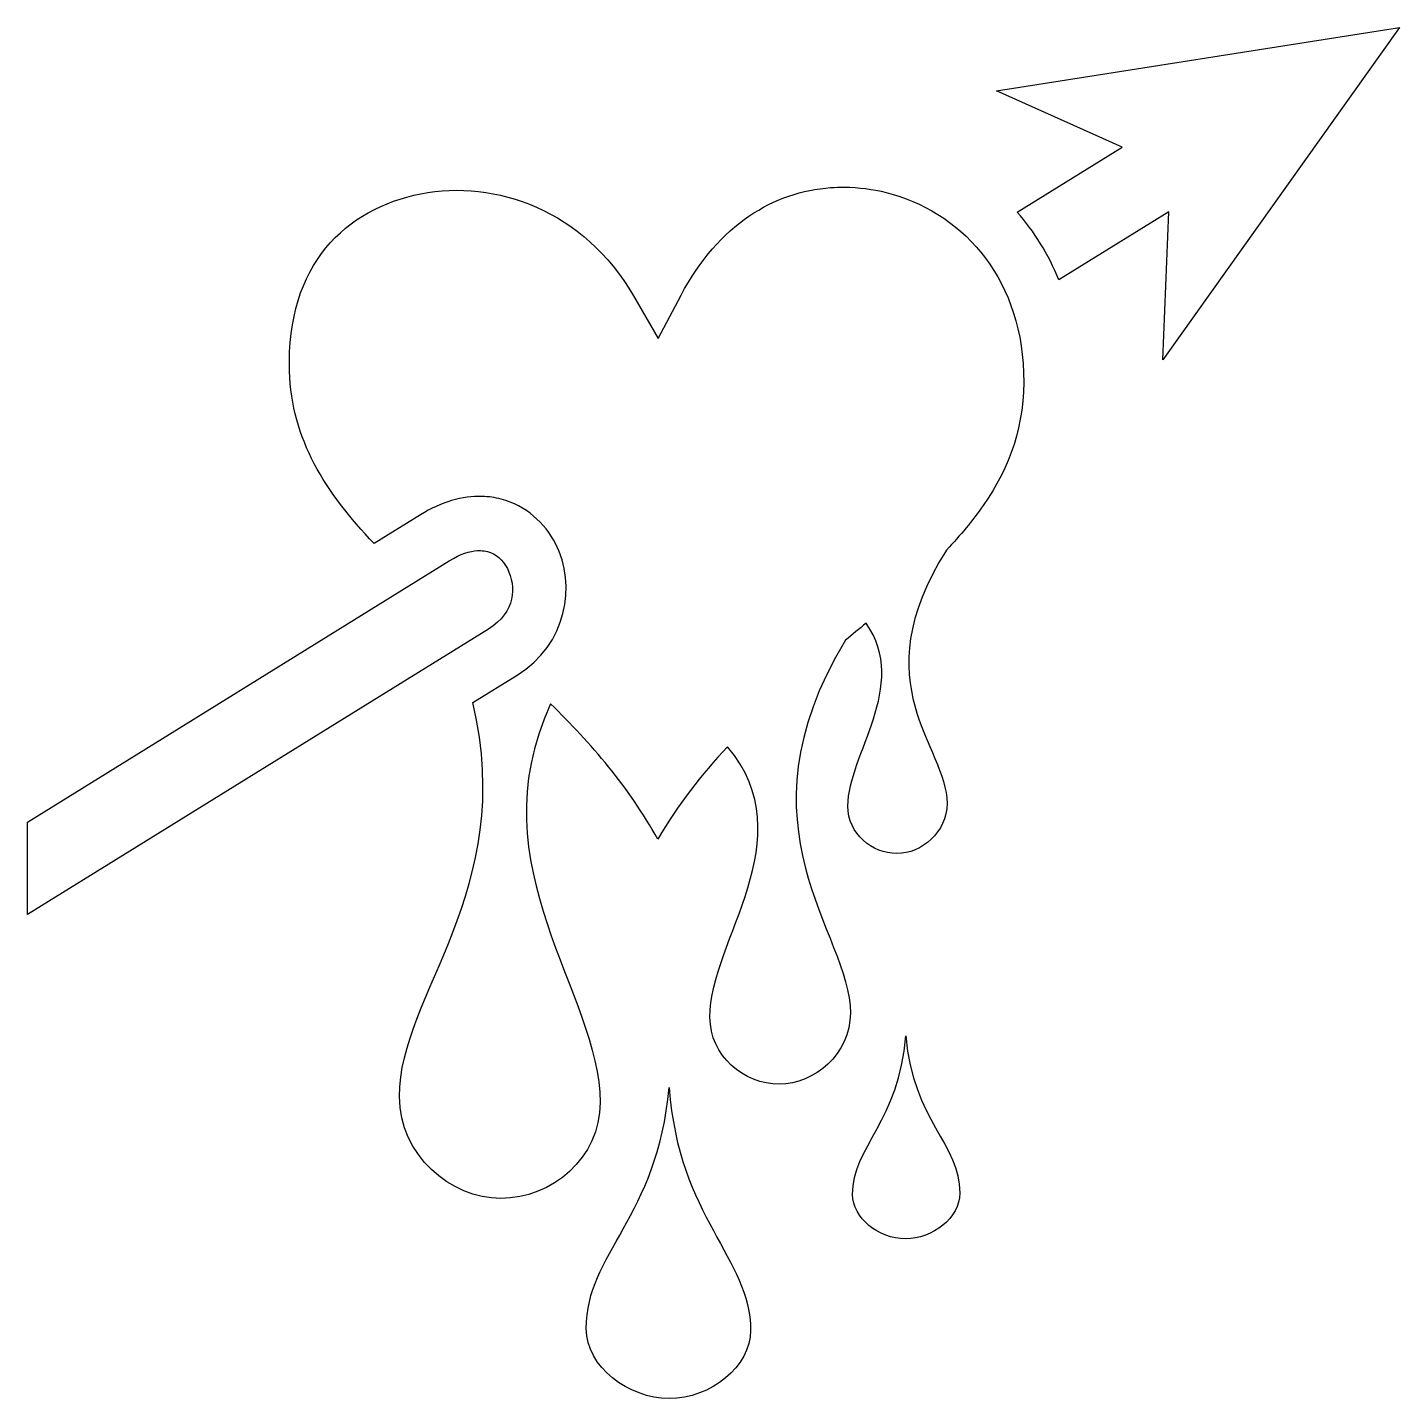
# Model space of a CAD drawing. Header units: centimetres. Extents: x -10 to 10, y -10 to 9.9.
import ezdxf

# ---------------------------------------------------------------- set-up
doc = ezdxf.new("R2010")
doc.units = ezdxf.units.CM
doc.header["$MEASUREMENT"] = 0
doc.layers.add('Layer 1', color=7, linetype='Continuous')

msp = doc.modelspace()

# ---------------------------------------------------------------- linework, layer by layer
at = {"layer": 'Layer 1'}
for points, knots in [([(9.9543, 9.88965), (9.9543, 9.88965), (4.10611, 8.96862), (4.10611, 8.96862), (4.10611, 8.96862), (4.10611, 8.96862), (5.92726, 8.15031), (5.92726, 8.15031), (5.92726, 8.15031), (5.92726, 8.15031), (4.40655, 7.20946), (4.40655, 7.20946), (4.40655, 7.20946), (4.65437, 6.92672), (4.86057, 6.59727), (5.01141, 6.22771), (5.01141, 6.22771), (5.01141, 6.22771), (6.60721, 7.21469), (6.60721, 7.21469), (6.60721, 7.21469), (6.60721, 7.21469), (6.51891, 5.06809), (6.51891, 5.06809), (6.51891, 5.06809), (6.51891, 5.06809), (9.95433, 9.8897), (9.95433, 9.8897), (9.95433, 9.8897), (9.95433, 9.8897), (9.9543, 9.88965), (9.9543, 9.88965)], [0, 0, 0, 0, 0.11111111, 0.11111111, 0.11111111, 0.11111111, 0.22222222, 0.22222222, 0.22222222, 0.22222222, 0.33333333, 0.33333333, 0.33333333, 0.33333333, 0.44444444, 0.44444444, 0.44444444, 0.44444444, 0.55555556, 0.55555556, 0.55555556, 0.55555556, 0.66666667, 0.66666667, 0.66666667, 0.66666667, 0.77777778, 0.77777778, 0.77777778, 0.77777778, 1, 1, 1, 1]), ([(1.90283, 7.57181), (1.83502, 7.57244), (1.76772, 7.57012), (1.69988, 7.56523), (1.69988, 7.56523), (0.88604, 7.50632), (0.07675, 7.03876), (-0.47042, 6.00628), (-0.47042, 6.00628), (-0.47042, 6.00628), (-0.8038, 5.37646), (-0.8038, 5.37646), (-0.8038, 5.37646), (-0.8038, 5.37646), (-1.15961, 5.99317), (-1.15961, 5.99317), (-1.15961, 5.99317), (-1.87883, 7.23852), (-3.16453, 7.68824), (-4.24715, 7.47563), (-4.24715, 7.47563), (-5.3296, 7.2631), (-6.20037, 6.44808), (-6.15124, 4.90212), (-6.15124, 4.90212), (-6.11974, 3.91092), (-5.63384, 3.14186), (-4.9231, 2.40101), (-4.9231, 2.40101), (-4.9231, 2.40101), (-4.25103, 2.81742), (-4.25103, 2.81742), (-4.25103, 2.81742), (-3.95299, 3.00195), (-3.64423, 3.09096), (-3.35762, 3.08363), (-3.35762, 3.08363), (-3.26207, 3.08118), (-3.16904, 3.06769), (-3.07956, 3.04408), (-3.07956, 3.04408), (-2.72172, 2.94975), (-2.44687, 2.69902), (-2.29161, 2.3984), (-2.29161, 2.3984), (-1.98109, 1.79721), (-2.12855, 0.93711), (-2.85034, 0.4903), (-2.85034, 0.4903), (-2.85034, 0.4903), (-3.49074, 0.09367), (-3.49074, 0.09367), (-3.49074, 0.09367), (-2.84334, -2.67221), (-4.55683, -4.11984), (-4.55683, -5.62671), (-4.55683, -5.62671), (-4.55683, -6.47817), (-3.80919, -7.10394), (-3.08622, -7.10394), (-3.08622, -7.10394), (-2.3471, -7.10394), (-1.64462, -6.51958), (-1.64462, -5.71101), (-1.64462, -5.71101), (-1.64462, -4.13081), (-3.4597, -2.2954), (-2.36413, 0.07389), (-2.36413, 0.07389), (-1.77783, -0.49715), (-1.22694, -1.13254), (-0.80919, -1.89088), (-0.80919, -1.89088), (-0.52021, -1.39233), (-0.17228, -0.95138), (0.20419, -0.54939), (0.20419, -0.54939), (1.32797, -1.89244), (-0.05147, -3.35765), (-0.05147, -4.47101), (-0.05147, -4.47101), (-0.05147, -5.03665), (0.43945, -5.44619), (0.95664, -5.44619), (0.95664, -5.44619), (1.46253, -5.44619), (1.98583, -5.00891), (1.98583, -4.41307), (1.98583, -4.41307), (1.98583, -3.25206), (0.26521, -1.72655), (1.91465, 0.99624), (1.91465, 0.99624), (2.01619, 1.08028), (2.11592, 1.16259), (2.2151, 1.24533), (2.2151, 1.24533), (2.84952, 0.32847), (1.95029, -0.65602), (1.95029, -1.41125), (1.95029, -1.41125), (1.95029, -1.81029), (2.29691, -2.09901), (2.66187, -2.09901), (2.66187, -2.09901), (3.01878, -2.09901), (3.388, -1.79076), (3.388, -1.37035), (3.388, -1.37035), (3.388, -0.54145), (2.14544, 0.34643), (3.37999, 2.30619), (3.37999, 2.30619), (3.58046, 2.51703), (3.76098, 2.73145), (3.91375, 2.95317), (3.91375, 2.95317), (4.30043, 3.51455), (4.52278, 4.11144), (4.49883, 4.87843), (4.49883, 4.87843), (4.45388, 6.31594), (3.55789, 7.2314), (2.50639, 7.49419), (2.50639, 7.49419), (2.30921, 7.5434), (2.10622, 7.57009), (1.90284, 7.57191), (1.90284, 7.57191), (1.90284, 7.57191), (1.90283, 7.57181), (1.90283, 7.57181)], [0, 0, 0, 0, 0.02941176, 0.02941176, 0.02941176, 0.02941176, 0.05882353, 0.05882353, 0.05882353, 0.05882353, 0.08823529, 0.08823529, 0.08823529, 0.08823529, 0.11764706, 0.11764706, 0.11764706, 0.11764706, 0.14705882, 0.14705882, 0.14705882, 0.14705882, 0.17647059, 0.17647059, 0.17647059, 0.17647059, 0.20588235, 0.20588235, 0.20588235, 0.20588235, 0.23529412, 0.23529412, 0.23529412, 0.23529412, 0.26470588, 0.26470588, 0.26470588, 0.26470588, 0.29411765, 0.29411765, 0.29411765, 0.29411765, 0.32352941, 0.32352941, 0.32352941, 0.32352941, 0.35294118, 0.35294118, 0.35294118, 0.35294118, 0.38235294, 0.38235294, 0.38235294, 0.38235294, 0.41176471, 0.41176471, 0.41176471, 0.41176471, 0.44117647, 0.44117647, 0.44117647, 0.44117647, 0.47058824, 0.47058824, 0.47058824, 0.47058824, 0.5, 0.5, 0.5, 0.5, 0.52941176, 0.52941176, 0.52941176, 0.52941176, 0.55882353, 0.55882353, 0.55882353, 0.55882353, 0.58823529, 0.58823529, 0.58823529, 0.58823529, 0.61764706, 0.61764706, 0.61764706, 0.61764706, 0.64705882, 0.64705882, 0.64705882, 0.64705882, 0.67647059, 0.67647059, 0.67647059, 0.67647059, 0.70588235, 0.70588235, 0.70588235, 0.70588235, 0.73529412, 0.73529412, 0.73529412, 0.73529412, 0.76470588, 0.76470588, 0.76470588, 0.76470588, 0.79411765, 0.79411765, 0.79411765, 0.79411765, 0.82352941, 0.82352941, 0.82352941, 0.82352941, 0.85294118, 0.85294118, 0.85294118, 0.85294118, 0.88235294, 0.88235294, 0.88235294, 0.88235294, 0.91176471, 0.91176471, 0.91176471, 0.91176471, 0.94117647, 0.94117647, 0.94117647, 0.94117647, 1, 1, 1, 1]), ([(-3.42615, 2.29689), (-3.53283, 2.29162), (-3.66693, 2.25261), (-3.83602, 2.14795), (-3.83602, 2.14795), (-3.83602, 2.14795), (-9.95426, -1.64455), (-9.95426, -1.64455), (-9.95426, -1.64455), (-9.95426, -1.64455), (-9.95426, -2.98338), (-9.95426, -2.98338), (-9.95426, -2.98338), (-9.95426, -2.98338), (-3.26537, 1.15962), (-3.26537, 1.15962), (-3.26537, 1.15962), (-2.87194, 1.40314), (-2.85803, 1.77789), (-2.99128, 2.03587), (-2.99128, 2.03587), (-3.05791, 2.1649), (-3.15595, 2.24966), (-3.27984, 2.28234), (-3.27984, 2.28234), (-3.31088, 2.29052), (-3.34491, 2.29541), (-3.38273, 2.29685), (-3.38273, 2.29685), (-3.39686, 2.29727), (-3.41098, 2.29752), (-3.42616, 2.29685), (-3.42616, 2.29685), (-3.42616, 2.29685), (-3.42615, 2.29689), (-3.42615, 2.29689)], [0, 0, 0, 0, 0.1, 0.1, 0.1, 0.1, 0.2, 0.2, 0.2, 0.2, 0.3, 0.3, 0.3, 0.3, 0.4, 0.4, 0.4, 0.4, 0.5, 0.5, 0.5, 0.5, 0.6, 0.6, 0.6, 0.6, 0.7, 0.7, 0.7, 0.7, 0.8, 0.8, 0.8, 0.8, 1, 1, 1, 1]), ([(2.78836, -4.74263), (2.69972, -5.97899), (2.01753, -6.35598), (2.01753, -7.04466), (2.01753, -7.04466), (2.01753, -7.38656), (2.39316, -7.69038), (2.78836, -7.69038), (2.78836, -7.69038), (3.17491, -7.69038), (3.57374, -7.38753), (3.57374, -7.0275), (3.57374, -7.0275), (3.57374, -6.31022), (2.89931, -5.98089), (2.78836, -4.74259), (2.78836, -4.74259), (2.78836, -4.74259), (2.78836, -4.74263), (2.78836, -4.74263)], [0, 0, 0, 0, 0.16666667, 0.16666667, 0.16666667, 0.16666667, 0.33333333, 0.33333333, 0.33333333, 0.33333333, 0.5, 0.5, 0.5, 0.5, 0.66666667, 0.66666667, 0.66666667, 0.66666667, 1, 1, 1, 1]), ([(-0.64306, -5.49491), (-0.813, -7.3912), (-1.84611, -7.89511), (-1.84611, -8.99359), (-1.84611, -8.99359), (-1.84611, -9.54481), (-1.23497, -10.00824), (-0.64306, -10.00824), (-0.64306, -10.00824), (-0.03795, -10.00824), (0.53764, -9.54212), (0.53764, -9.01856), (0.53764, -9.01856), (0.53764, -7.96411), (-0.50737, -7.38809), (-0.64306, -5.49492), (-0.64306, -5.49492), (-0.64306, -5.49492), (-0.64306, -5.49491), (-0.64306, -5.49491)], [0, 0, 0, 0, 0.16666667, 0.16666667, 0.16666667, 0.16666667, 0.33333333, 0.33333333, 0.33333333, 0.33333333, 0.5, 0.5, 0.5, 0.5, 0.66666667, 0.66666667, 0.66666667, 0.66666667, 1, 1, 1, 1])]:
    msp.add_open_spline(points, degree=3, knots=knots, dxfattribs=at)

doc.saveas('drawing.dxf')
